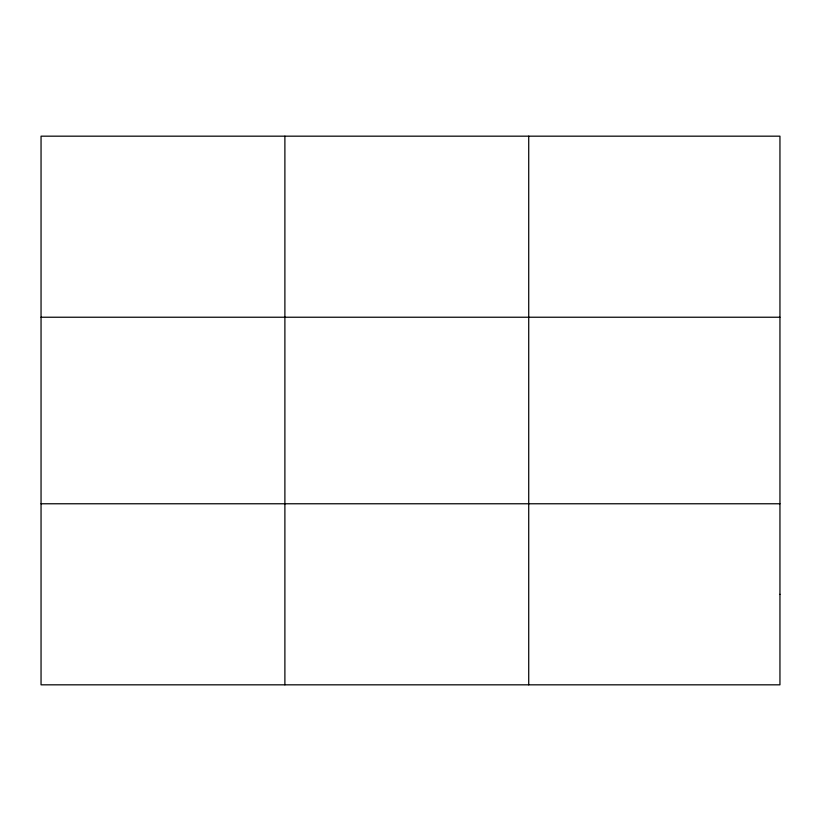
<?xml version="1.0" encoding="UTF-8"?>
<svg xmlns="http://www.w3.org/2000/svg" width="821" height="821" viewBox="0 0 821 821"><rect width="100%" height="100%" fill="white"/><g stroke="black" fill="none" stroke-linecap="round" stroke-linejoin="round"><path stroke-width="1.23" d="M284.887 136.173L284.887 684.827M528.724 136.173L528.724 684.827M41.05 317.234L779.95 317.234M41.05 503.766L779.95 503.766M779.95 594.301L779.95 684.827L41.05 684.827L41.05 136.173L779.95 136.173L779.95 594.301"/></g></svg>
